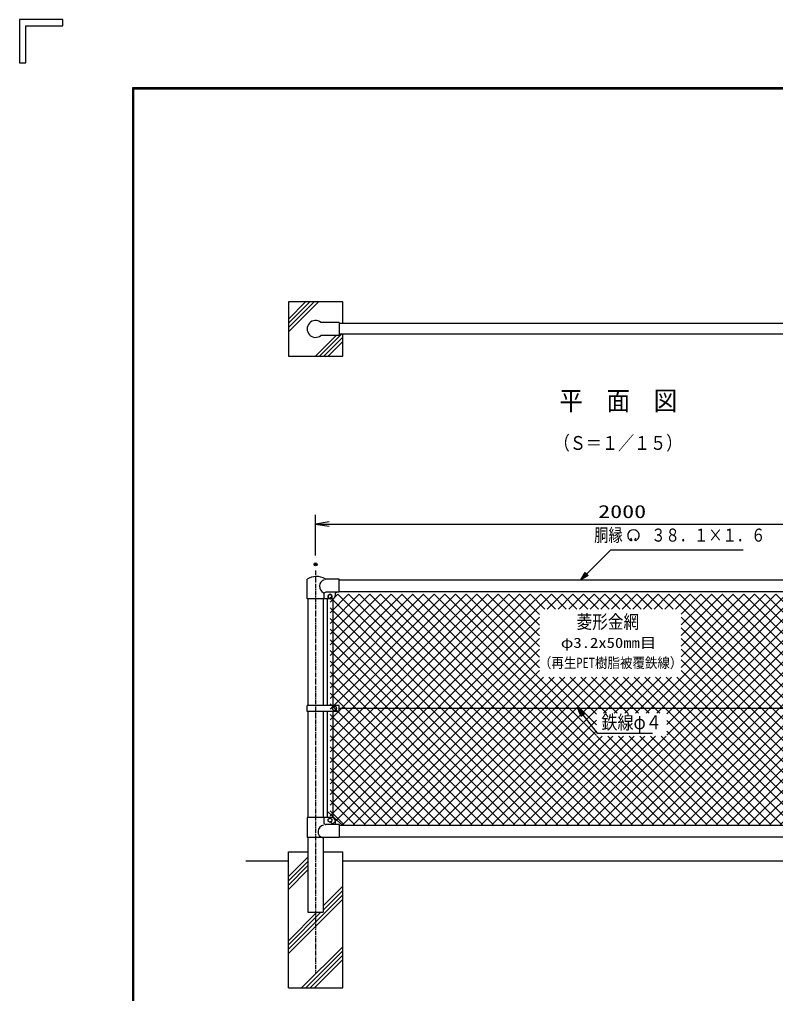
# Model space of a CAD drawing. Units: millimetres, scale not verified. Extents: x -4425 to 4425, y -3150 to 3150.
# Drawn here: x -4425 to -1922, y -74 to 3150 of the extents above; entities that cross this region are included whole.
import ezdxf
from ezdxf.enums import TextEntityAlignment as Align

# ---------------------------------------------------------------- set-up
doc = ezdxf.new("R2010")
doc.units = ezdxf.units.MM
doc.header["$LTSCALE"] = 20
doc.header["$PDMODE"] = 32
doc.header["$PDSIZE"] = 10
doc.linetypes.add('USER1', pattern=[1.125, 0.75, -0.125, 0.125, -0.125])
for name, color, linetype, lineweight in [('0-0_10', 4, 'USER1', 25), ('0-3_1', 7, 'Continuous', 25), ('0-4_0', 7, 'Continuous', 25), ('0-5_11', 7, 'Continuous', 25), ('0-7_14', 7, 'Continuous', 25), ('0-8_EXTCNT-L', 2, 'Continuous', 25), ('0-C_WAKU', 7, 'Continuous', 25)]:
    doc.layers.add(name, color=color, linetype=linetype, lineweight=lineweight)
doc.layers.add('0-9_DEFPOINTS', color=7, linetype='Continuous')
doc.styles.add('ＭＳ ゴシック', font='')
doc.styles.get('ＭＳ ゴシック').set_extended_font_data('MS Gothic')

# ---------------------------------------------------------------- blocks, each defined once
blk = doc.blocks.new('C3')
at = {"layer": '0-0_10', "linetype": 'Continuous'}
for points in [[(35658, 102955.5), (37658, 104955.5), (46426, 104955.5)], [(36107, 103298.4), (35856, 103153.4), (36000.9, 103404.5)]]:
    blk.add_lwpolyline(points, dxfattribs=at)
blk.add_lwpolyline([(36160, 103245.4), (35658, 102955.5), (35947.9, 103457.5)], close=True, dxfattribs=at)
blk = doc.blocks.new('C17')
at = {"layer": '0-3_1', "color": 4}
blk.add_line((16298.1, 110263.1), (18292.5, 112257.5), dxfattribs=at)
blk = doc.blocks.new('C18')
at = {"layer": '0-3_1', "color": 4}
blk.add_line((16298.1, 110546), (18009.6, 112257.5), dxfattribs=at)
blk = doc.blocks.new('C19')
at = {"layer": '0-3_1', "color": 4}
blk.add_line((16298.1, 110828.8), (17726.8, 112257.5), dxfattribs=at)
blk = doc.blocks.new('C20')
at = {"layer": '0-3_1', "color": 4}
blk.add_line((16298.1, 111111.6), (17443.9, 112257.5), dxfattribs=at)
blk = doc.blocks.new('C21')
at = {"layer": '0-3_1', "color": 4}
blk.add_line((16298.1, 112243), (16312.6, 112257.5), dxfattribs=at)
blk = doc.blocks.new('C22')
at = {"layer": '0-3_1', "color": 4}
blk.add_line((18086.6, 108657.5), (19456.6, 110027.5), dxfattribs=at)
blk = doc.blocks.new('C23')
at = {"layer": '0-3_1', "color": 4}
blk.add_line((18369.4, 108657.5), (19819.4, 110107.5), dxfattribs=at)
blk = doc.blocks.new('C24')
at = {"layer": '0-3_1', "color": 4}
blk.add_line((18652.3, 108657.5), (19898.1, 109903.3), dxfattribs=at)
blk = doc.blocks.new('C25')
at = {"layer": '0-3_1', "color": 4}
blk.add_line((18935.1, 108657.5), (19898.1, 109620.5), dxfattribs=at)
blk = doc.blocks.new('C26')
at = {"layer": '0-3_1', "color": 4}
blk.add_lwpolyline([(35688.1, 87922.5), (35459.9, 88455.4), (35923.9, 88107.9)], close=True, dxfattribs=at)
for points in [[(35459.9, 88455.4), (36754.6, 86808.6), (40402.6, 86808.6)], [(35747, 87968.8), (35632.9, 88235.3), (35864.9, 88061.5)]]:
    blk.add_lwpolyline(points, dxfattribs=at)
blk = doc.blocks.new('DARROWS')
at = {"layer": '0-4_0', "color": 2}
blk.add_line((0, 0), (-19.982, 0), dxfattribs=at)
blk.add_lwpolyline([(-20, -3.333), (0, 0), (-20, 3.333)], dxfattribs=at)
blk = doc.blocks.new('X28')
at = {"layer": '0-4_0', "color": 4}
for p, q in [((22458, 78319.5), (37124.2, 92985.6)), ((22458, 79026.6), (36417.1, 92985.6)), ((22458, 79733.7), (35709.9, 92985.6)), ((22458, 80440.8), (35002.8, 92985.6)), ((22458, 81147.9), (34295.7, 92985.6)), ((22458, 81855), (33588.6, 92985.6)), ((22458, 82562.1), (32881.5, 92985.6)), ((22458, 83269.2), (32174.4, 92985.6)), ((22458, 83976.3), (31467.3, 92985.6)), ((22458, 84683.4), (30760.2, 92985.6)), ((22458, 85390.5), (30053.1, 92985.6)), ((22458, 86097.6), (29346, 92985.6)), ((22458, 86804.7), (28638.9, 92985.6)), ((22458, 87511.8), (27931.8, 92985.6)), ((22458, 88218.9), (27224.7, 92985.6)), ((22458, 88926.1), (26517.6, 92985.6)), ((22458, 89633.2), (25810.5, 92985.6)), ((22458, 90340.3), (25103.3, 92985.6)), ((22458, 91047.4), (24396.2, 92985.6)), ((22458, 91754.5), (23689.1, 92985.6)), ((22458, 92461.6), (22982, 92985.6)), ((38220.1, 77745.4), (22979.9, 92985.6)), ((38927.2, 77745.4), (23687, 92985.6)), ((39634.3, 77745.4), (24394.1, 92985.6)), ((40341.4, 77745.4), (25101.2, 92985.6)), ((41048.5, 77745.4), (25808.3, 92985.6)), ((41755.6, 77745.4), (26515.4, 92985.6)), ((42462.7, 77745.4), (27222.6, 92985.6)), ((43169.8, 77745.4), (27929.7, 92985.6)), ((43876.9, 77745.4), (28636.8, 92985.6)), ((44584.1, 77745.4), (29343.9, 92985.6)), ((45291.2, 77745.4), (30051, 92985.6)), ((40102, 83641.7), (30758.1, 92985.6)), ((36325.8, 88125), (31465.2, 92985.6)), ((36325.8, 88832.1), (32172.3, 92985.6)), ((36325.8, 89539.3), (32879.4, 92985.6)), ((36325.8, 90246.4), (33586.5, 92985.6)), ((36325.8, 90953.5), (34293.6, 92985.6)), ((36325.8, 91660.6), (35000.7, 92985.6)), ((36691.1, 92002.3), (35707.8, 92985.6)), ((37398.2, 92002.3), (36414.9, 92985.6)), ((36848, 92002.3), (37831.3, 92985.6)), ((38105.3, 92002.3), (37122.1, 92985.6)), ((37555.1, 92002.3), (38538.4, 92985.6)), ((38812.4, 92002.3), (37829.2, 92985.6)), ((38262.2, 92002.3), (39245.5, 92985.6)), ((39519.5, 92002.3), (38536.3, 92985.6)), ((38969.3, 92002.3), (39952.6, 92985.6)), ((40226.7, 92002.3), (39243.4, 92985.6)), ((39561.7, 77745.4), (54801.8, 92985.6)), ((39676.4, 92002.3), (40659.7, 92985.6)), ((40933.8, 92002.3), (39950.5, 92985.6)), ((40268.8, 77745.4), (55508.9, 92985.6)), ((40383.5, 92002.3), (41366.8, 92985.6)), ((41640.9, 92002.3), (40657.6, 92985.6)), ((40975.9, 77745.4), (56216, 92985.6)), ((41090.6, 92002.3), (42073.9, 92985.6)), ((42348, 92002.3), (41364.7, 92985.6)), ((41683, 77745.4), (56923.2, 92985.6)), ((41797.7, 92002.3), (42781, 92985.6)), ((43055.1, 92002.3), (42071.8, 92985.6)), ((42390.1, 77745.4), (57630.3, 92985.6)), ((42504.8, 92002.3), (43488.1, 92985.6)), ((43762.2, 92002.3), (42778.9, 92985.6)), ((43097.2, 77745.4), (58337.4, 92985.6)), ((43211.9, 92002.3), (44195.2, 92985.6)), ((43388.8, 85108.1), (51266.3, 92985.6)), ((44469.3, 92002.3), (43486, 92985.6)), ((43804.3, 77745.4), (59044.5, 92985.6)), ((43919.1, 92002.3), (44902.3, 92985.6)), ((44096, 85108.1), (51973.4, 92985.6)), ((45176.4, 92002.3), (44193.1, 92985.6)), ((44511.4, 77745.4), (59751.6, 92985.6)), ((44626.2, 92002.3), (45609.4, 92985.6)), ((44767.4, 84365.4), (53387.6, 92985.6)), ((44767.4, 85072.5), (52680.5, 92985.6)), ((44767.4, 83658.3), (54094.7, 92985.6)), ((60140.4, 77745.4), (44900.2, 92985.6)), ((45218.5, 77745.4), (60458.7, 92985.6)), ((45333.3, 92002.3), (46316.5, 92985.6)), ((60798.1, 77794.8), (45607.3, 92985.6)), ((45704.5, 88130.9), (50559.2, 92985.6)), ((45704.5, 88838), (49852.1, 92985.6)), ((45704.5, 89545.1), (49145, 92985.6)), ((45704.5, 90252.3), (48437.9, 92985.6)), ((45704.5, 90959.4), (47730.8, 92985.6)), ((45704.5, 91666.5), (47023.7, 92985.6)), ((60798.1, 78502), (46314.4, 92985.6)), ((60798.1, 79209.1), (47021.5, 92985.6)), ((60798.1, 79916.2), (47728.7, 92985.6)), ((60798.1, 80623.3), (48435.8, 92985.6)), ((60798.1, 81330.4), (49142.9, 92985.6)), ((60798.1, 82037.5), (49850, 92985.6)), ((60798.1, 82744.6), (50557.1, 92985.6)), ((60798.1, 83451.7), (51264.2, 92985.6)), ((60798.1, 84158.8), (51971.3, 92985.6)), ((60798.1, 84865.9), (52678.4, 92985.6)), ((60798.1, 85573), (53385.5, 92985.6)), ((60798.1, 86280.1), (54092.6, 92985.6)), ((60798.1, 86987.2), (54799.7, 92985.6)), ((60798.1, 87694.3), (55506.8, 92985.6)), ((60798.1, 88401.4), (56213.9, 92985.6)), ((60798.1, 89108.6), (56921, 92985.6)), ((60798.1, 89815.7), (57628.1, 92985.6)), ((60798.1, 90522.8), (58335.3, 92985.6)), ((60798.1, 91229.9), (59042.4, 92985.6)), ((60798.1, 91937), (59749.5, 92985.6)), ((60798.1, 92644.1), (60456.6, 92985.6)), ((62198.1, 92603.7), (62719.9, 93125.5)), ((62198.1, 91896.6), (63427, 93125.5)), ((62198.1, 91189.5), (64134.1, 93125.5)), ((62198.1, 90482.3), (64841.2, 93125.5)), ((62198.1, 89775.2), (65548.3, 93125.5)), ((62198.1, 89068.1), (66255.4, 93125.5)), ((62198.1, 88361), (66962.5, 93125.5)), ((62198.1, 87653.9), (67669.6, 93125.5)), ((68098.1, 87465.4), (62438, 93125.5)), ((68098.1, 88172.5), (63145.1, 93125.5)), ((68098.1, 88879.6), (63852.2, 93125.5)), ((68098.1, 89586.7), (64559.3, 93125.5)), ((68098.1, 90293.8), (65266.4, 93125.5)), ((68098.1, 91000.9), (65973.5, 93125.5)), ((68098.1, 91708.1), (66680.6, 93125.5)), ((68098.1, 92415.2), (67387.8, 93125.5)), ((68098.1, 93122.3), (68094.9, 93125.5)), ((37513, 77745.4), (22458, 92800.4)), ((45925.6, 77745.4), (60798.1, 92617.9)), ((62198.1, 86946.8), (68098.1, 92846.8)), ((68098.1, 86758.3), (62198.1, 92658.3)), ((36805.9, 77745.4), (22458, 92093.3)), ((46632.7, 77745.4), (60798.1, 91910.8)), ((62198.1, 86239.7), (68098.1, 92139.7)), ((68098.1, 86051.2), (62198.1, 91951.2)), ((36098.8, 77745.4), (22458, 91386.2)), ((22591.1, 77745.4), (36325.8, 91480.1)), ((59433.3, 77745.4), (45704.5, 91474.2)), ((47339.8, 77745.4), (60798.1, 91203.7)), ((62198.1, 85532.6), (68098.1, 91432.6)), ((68098.1, 85344.1), (62198.1, 91244.1)), ((35391.7, 77745.4), (22458, 90679.1)), ((23298.2, 77745.4), (36325.8, 90773)), ((58726.2, 77745.4), (45704.5, 90767.1)), ((48046.9, 77745.4), (60798.1, 90496.6)), ((62198.1, 84825.5), (68098.1, 90725.5)), ((68098.1, 84637), (62198.1, 90537)), ((34684.6, 77745.4), (22458, 89972)), ((24005.3, 77745.4), (36325.8, 90065.9)), ((58019.1, 77745.4), (45704.5, 90060)), ((48754, 77745.4), (60798.1, 89789.5)), ((62198.1, 84118.4), (68098.1, 90018.4)), ((68098.1, 83929.9), (62198.1, 89829.9)), ((33977.5, 77745.4), (22458, 89264.9)), ((24712.4, 77745.4), (36325.8, 89358.8)), ((57312, 77745.4), (45704.5, 89352.9)), ((49461.1, 77745.4), (60798.1, 89082.4)), ((62198.1, 83411.3), (68098.1, 89311.3)), ((68098.1, 83222.8), (62198.1, 89122.8)), ((33270.3, 77745.4), (22458, 88557.7)), ((25419.5, 77745.4), (36325.8, 88651.7)), ((56604.9, 77745.4), (45704.5, 88645.8)), ((50168.3, 77745.4), (60798.1, 88375.2)), ((62198.1, 82704.2), (68098.1, 88604.2)), ((68098.1, 82515.7), (62198.1, 88415.7)), ((32563.2, 77745.4), (22458, 87850.6)), ((26126.6, 77745.4), (36325.8, 87944.6)), ((55897.8, 77745.4), (45704.5, 87938.7)), ((62198.1, 81997.1), (68098.1, 87897.1)), ((68098.1, 81808.6), (62198.1, 87708.6)), ((31856.1, 77745.4), (22458, 87143.5)), ((26833.7, 77745.4), (36591.1, 87502.8)), ((27540.8, 77745.4), (37298.2, 87502.8)), ((28247.9, 77745.4), (38005.3, 87502.8)), ((28955, 77745.4), (38712.4, 87502.8)), ((29662.2, 77745.4), (39419.5, 87502.8)), ((30369.3, 77745.4), (40126.6, 87502.8)), ((31076.4, 77745.4), (40833.8, 87502.8)), ((31783.5, 77745.4), (41540.9, 87502.8)), ((32490.6, 77745.4), (42248, 87502.8)), ((40102, 84348.8), (36948, 87502.8)), ((40102, 85055.9), (37655.1, 87502.8)), ((40756.9, 85108.1), (38362.2, 87502.8)), ((41464, 85108.1), (39069.3, 87502.8)), ((42171.1, 85108.1), (39776.4, 87502.8)), ((42878.2, 85108.1), (40483.5, 87502.8)), ((40560.4, 85108.1), (42955.1, 87502.8)), ((43585.3, 85108.1), (41190.6, 87502.8)), ((41267.5, 85108.1), (43662.2, 87502.8)), ((44292.4, 85108.1), (41897.7, 87502.8)), ((41974.6, 85108.1), (44369.3, 87502.8)), ((52362.2, 77745.4), (42604.8, 87502.8)), ((42681.7, 85108.1), (45076.4, 87502.8)), ((53069.3, 77745.4), (43312, 87502.8)), ((53776.4, 77745.4), (44019.1, 87502.8)), ((54483.6, 77745.4), (44726.2, 87502.8)), ((55190.7, 77745.4), (45433.3, 87502.8)), ((50875.4, 77745.4), (60798.1, 87668.1)), ((62198.1, 81290), (68098.1, 87190)), ((31149, 77745.4), (22458, 86436.4)), ((51582.5, 77745.4), (60798.1, 86961)), ((68098.1, 81101.5), (62198.1, 87001.5)), ((62198.1, 80582.8), (68098.1, 86482.9)), ((52289.6, 77745.4), (60798.1, 86253.9)), ((68098.1, 80394.3), (62198.1, 86294.4)), ((62198.1, 79875.7), (68098.1, 85775.7)), ((30441.9, 77745.4), (22458, 85729.3)), ((52996.7, 77745.4), (60798.1, 85546.8)), ((68098.1, 79687.2), (62198.1, 85587.2)), ((29734.8, 77745.4), (22458, 85022.2)), ((33197.7, 77745.4), (40102, 84649.7)), ((51655.1, 77745.4), (44767.4, 84633.1)), ((53703.8, 77745.4), (60798.1, 84839.7)), ((62198.1, 79168.6), (68098.1, 85068.6)), ((68098.1, 78980.1), (62198.1, 84880.1)), ((29027.7, 77745.4), (22458, 84315.1)), ((33904.8, 77745.4), (40102, 83942.6)), ((50948, 77745.4), (44767.4, 83926)), ((54410.9, 77745.4), (60798.1, 84132.6)), ((62198.1, 78461.5), (68098.1, 84361.5)), ((68098.1, 78273), (62198.1, 84173)), ((28320.6, 77745.4), (22458, 83608)), ((34611.9, 77745.4), (40473.4, 83606.9)), ((35319, 77745.4), (41180.5, 83606.9)), ((36026.1, 77745.4), (41887.6, 83606.9)), ((36733.2, 77745.4), (42594.7, 83606.9)), ((37440.3, 77745.4), (43301.8, 83606.9)), ((38147.4, 77745.4), (44008.9, 83606.9)), ((38854.5, 77745.4), (44716, 83606.9)), ((45998.3, 77745.4), (40136.8, 83606.9)), ((46705.4, 77745.4), (40843.9, 83606.9)), ((47412.5, 77745.4), (41551, 83606.9)), ((48119.6, 77745.4), (42258.1, 83606.9)), ((48826.7, 77745.4), (42965.2, 83606.9)), ((49533.8, 77745.4), (43672.3, 83606.9)), ((50240.9, 77745.4), (44379.4, 83606.9)), ((55118, 77745.4), (60798.1, 83425.5)), ((62198.1, 77754.4), (68098.1, 83654.4)), ((67968.6, 77695.4), (62198.1, 83465.9)), ((27613.5, 77745.4), (22458, 82900.9)), ((55825.1, 77745.4), (60798.1, 82718.4)), ((67261.4, 77695.4), (62198.1, 82758.8)), ((62846.2, 77695.4), (68098.1, 82947.3)), ((26906.4, 77745.4), (22458, 82193.8)), ((56532.2, 77745.4), (60798.1, 82011.3)), ((66554.3, 77695.4), (62198.1, 82051.7)), ((63553.3, 77695.4), (68098.1, 82240.2)), ((26199.3, 77745.4), (22458, 81486.7)), ((57239.3, 77745.4), (60798.1, 81304.2)), ((65847.2, 77695.4), (62198.1, 81344.6)), ((64260.4, 77695.4), (68098.1, 81533.1)), ((25492.2, 77745.4), (22458, 80779.6)), ((65140.1, 77695.4), (62198.1, 80637.5)), ((64967.5, 77695.4), (68098.1, 80826)), ((24785.1, 77745.4), (22458, 80072.5)), ((57946.4, 77745.4), (60798.1, 80597.1)), ((65674.6, 77695.4), (68098.1, 80118.9)), ((24078, 77745.4), (22458, 79365.4)), ((58653.5, 77745.4), (60798.1, 79890)), ((64433, 77695.4), (62198.1, 79930.4)), ((66381.7, 77695.4), (68098.1, 79411.8)), ((59360.6, 77745.4), (60798.1, 79182.9)), ((63725.9, 77695.4), (62198.1, 79223.3)), ((67088.8, 77695.4), (68098.1, 78704.7)), ((23370.9, 77745.4), (22458, 78658.3)), ((60067.7, 77745.4), (60798.1, 78475.8)), ((63018.8, 77695.4), (62198.1, 78516.2)), ((22663.7, 77745.4), (22458, 77951.1)), ((60774.9, 77745.4), (60798.1, 77768.6)), ((62311.7, 77695.4), (62198.1, 77809.1)), ((67795.9, 77695.4), (68098.1, 77997.6))]:
    blk.add_line(p, q, dxfattribs=at)

msp = doc.modelspace()

# ---------------------------------------------------------------- linework, layer by layer
at = {"layer": '0-0_10'}
msp.add_line((-3444.76, 1326.42), (-3444.76, -9), dxfattribs=at)
at = {"layer": '0-3_1'}
for p, q in [((-3366.76, 2147.25), (-3426.98, 2147.25)), ((-3366.76, 2147.25), (-3366.76, 2104.25)), ((-1522.76, 2143.25), (-3366.76, 2143.25)), ((-3366.76, 2104.25), (-3426.98, 2104.25)), ((-1522.76, 2108.25), (-3366.76, 2108.25)), ((-3366.77, 1294.86), (-1522.76, 1294.86)), ((-3389.76, 1232.36), (-3472.26, 1232.36)), ((-3470.16, 1232.36), (-3470.16, 879.86)), ((-3419.36, 1232.36), (-3419.36, 879.86)), ((-3417.26, 1247.36), (-3417.26, 1232.36)), ((-3379.76, 1247.36), (-3379.76, 1242.36)), ((-3366.77, 1256.86), (-1522.76, 1256.86)), ((-3406.26, 859.86), (-3406.26, 512.36)), ((-3387.27, 859.86), (-3387.27, 512.36)), ((-1522.76, 869.86), (-3366.77, 869.86)), ((-3389.76, 508.36), (-3472.26, 508.36)), ((-3417.26, 508.36), (-3417.26, 492.36)), ((-3379.76, 498.36), (-3379.76, 485.36)), ((-3366.77, 482.86), (-1522.76, 482.86)), ((-3366.77, 444.86), (-1522.76, 444.86)), ((-3534.76, 394.86), (-3470.16, 394.86)), ((-3534.76, -55.14), (-3534.76, 394.86)), ((-3419.36, 394.86), (-3354.76, 394.86)), ((-3354.76, -55.14), (-3354.76, 394.86)), ((-3534.76, -55.14), (-3354.76, -55.14))]:
    msp.add_line(p, q, dxfattribs=at)
at = {"layer": '0-3_1', "color": 4}
for p, q in [((-2397.2, 1427.19), (-2400.26, 1433.75)), ((-2387.13, 1427.18), (-2383.51, 1433.45)), ((-3383.76, 509.22), (-3355, 482.86)), ((-3534.76, 313.13), (-3470.16, 377.73)), ((-3534.76, 298.99), (-3470.16, 363.59)), ((-3534.76, 284.85), (-3470.16, 349.45)), ((-3534.76, 270.71), (-3470.16, 335.31)), ((-3419.36, 216.4), (-3354.76, 281)), ((-3419.36, 202.26), (-3354.76, 266.86)), ((-3534.74, 58.6), (-3354.76, 238.57)), ((-3534.73, 72.74), (-3354.76, 252.72)), ((-3534.73, 86.89), (-3426.76, 194.86)), ((-3534.73, 101.03), (-3440.9, 194.86)), ((-3490.9, -55.14), (-3354.76, 81)), ((-3476.76, -55.14), (-3354.76, 66.86)), ((-3462.62, -55.14), (-3354.76, 52.72)), ((-3448.48, -55.14), (-3354.76, 38.57))]:
    msp.add_line(p, q, dxfattribs=at)
at = {"layer": '0-3_1'}
for points in [[(-3354.76, 2143.25), (-3354.76, 2215.75), (-3534.76, 2215.75), (-3534.76, 2035.75)], [(-3534.76, 2035.75), (-3354.76, 2035.75), (-3354.76, 2108.24)], [(-3406.26, 529.84), (-3387.27, 512.43), (-3383.76, 509.22)]]:
    msp.add_lwpolyline(points, dxfattribs=at)
for points in [[(-3396.76, 1247.37), (-3403.26, 1243.62), (-3403.26, 1236.11), (-3396.76, 1232.36), (-3390.26, 1236.11), (-3390.26, 1243.62)], [(-3396.76, 492.36), (-3403.26, 496.11), (-3403.26, 503.62), (-3396.76, 507.37), (-3390.26, 503.62), (-3390.26, 496.11)]]:
    msp.add_lwpolyline(points, close=True, dxfattribs=at)
for centre in [(-3396.76, 1239.86), (-3396.76, 499.86)]:
    msp.add_circle(centre, 6.5, dxfattribs=at)
for centre, radius, start, end in [((-3444.76, 2125.75), 27.9, 50.40737, 309.59051), ((-3407.99, 1273.6), 23.62, 110.71131, 242.59012), ((-3410.26, 1247.36), 7, 90, 180), ((-3389.76, 1242.36), 10, 270, 0), ((-3372.76, 1247.36), 7, 90, 180), ((-3410.26, 492.36), 7, 180.00189, 270), ((-3389.76, 498.36), 10, 0, 90), ((-3414.61, 461.84), 21.8, 98.96718, 253.42868)]:
    msp.add_arc(centre, radius, start, end, dxfattribs=at)
at = {"layer": '0-3_1', "color": 4}
for centre, radius, start, end in [((-2392.17, 1442.29), 19, 292.92895, 245.65759), ((-2399.17, 1426.82), 2, 245.55066, 10.6575), ((-2385.17, 1426.81), 2, 169.34241, 276.63708)]:
    msp.add_arc(centre, radius, start, end, dxfattribs=at)
at = {"layer": '0-4_0'}
msp.add_line((-3470.16, 194.86), (-3419.36, 194.86), dxfattribs=at)
at = {"layer": '0-5_11'}
for p, q in [((-3675.4, 364.86), (-3534.76, 364.86)), ((-3354.76, 364.86), (-1534.76, 364.86))]:
    msp.add_line(p, q, dxfattribs=at)
at = {"layer": '0-7_14'}
for p, q in [((-3472.26, 1232.36), (-3472.26, 1297.36)), ((-3366.77, 1297.36), (-3410.29, 1297.36)), ((-3366.77, 1254.36), (-3366.77, 1297.36)), ((-3366.77, 1254.36), (-3410.26, 1254.36)), ((-3406.26, 1232.36), (-3406.26, 879.86)), ((-3387.26, 1232.36), (-3387.27, 879.86)), ((-3472.26, 859.86), (-3472.26, 879.86)), ((-3366.77, 879.86), (-3472.26, 879.86)), ((-3366.77, 859.86), (-3366.77, 879.86)), ((-3366.77, 859.86), (-3472.26, 859.86)), ((-3470.16, 859.86), (-3470.16, 508.36)), ((-3419.36, 859.86), (-3419.36, 508.36)), ((-3472.26, 508.36), (-3472.26, 442.36)), ((-3366.77, 485.36), (-3410.26, 485.36)), ((-3366.77, 485.36), (-3366.77, 442.36)), ((-3366.77, 442.36), (-3472.26, 442.36)), ((-3470.16, 442.36), (-3470.16, 194.86)), ((-3419.36, 442.36), (-3419.36, 194.86))]:
    msp.add_line(p, q, dxfattribs=at)
msp.add_lwpolyline([(-3382.27, 877.37), (-3388.76, 873.61), (-3388.76, 866.11), (-3382.27, 862.36), (-3375.77, 866.11), (-3375.77, 873.61)], close=True, dxfattribs=at)
msp.add_circle((-3382.27, 869.86), 6.5, dxfattribs=at)
for centre, radius, start, end in [((-3442.01, 1251.43), 55, 58.08677, 123.37274), ((-3410.29, 1302.36), 5, 238.08846, 270)]:
    msp.add_arc(centre, radius, start, end, dxfattribs=at)
at = {"layer": '0-8_EXTCNT-L', "color": 1}
msp.add_line((-3444.76, 1376.42), (-3444.76, 1510.09), dxfattribs=at)
at = {"layer": '0-8_EXTCNT-L'}
msp.add_line((-3399.76, 1480.09), (-1489.76, 1480.09), dxfattribs=at)
at = {"layer": '0-9_DEFPOINTS'}
msp.add_point((-3444.76, 1346.42), dxfattribs=at)
at = {"layer": '0-C_WAKU'}
for p, q in [((-4281.75, 3150), (-4425, 3150)), ((-4403.51, 3006.75), (-4403.51, 3128.51)), ((-4048, 2923), (4198, 2923)), ((-4048, -2923), (-4048, 2923))]:
    msp.add_line(p, q, dxfattribs=at)
for points in [[(-4425, 3150), (-4425, 3006.75), (-4403.51, 3006.75)], [(-4403.51, 3128.51), (-4281.75, 3128.51), (-4281.75, 3150)], [(-4046, -2921), (-4046, 2921), (4196, 2921)]]:
    msp.add_lwpolyline(points, dxfattribs=at)
msp.add_lwpolyline([(-4050, 2925), (4200, 2925), (4200, -2925), (-4050, -2925)], close=True, dxfattribs=at)

# ---------------------------------------------------------------- block references
at = {"layer": '0-4_0', "xscale": 0.05, "yscale": 0.05}
for name, p in [('C17', (-4349.67, -3397.13)), ('C18', (-4349.67, -3397.13)), ('C19', (-4349.67, -3397.13)), ('C20', (-4349.67, -3397.13)), ('C21', (-4349.67, -3397.13)), ('C22', (-4349.67, -3397.13)), ('C23', (-4349.67, -3397.13)), ('C24', (-4349.67, -3397.13)), ('C25', (-4349.67, -3397.13)), ('C3', (-4349.67, -3852.91)), ('C26', (-4349.67, -3552.91))]:
    msp.add_blockref(name, p, dxfattribs=at)
at = {"layer": '0-8_EXTCNT-L', "xscale": 2.25, "yscale": 2.25, "rotation": 180}
msp.add_blockref('DARROWS', (-3444.76, 1480.09), dxfattribs=at)
at = {"layer": '0-8_EXTCNT-L', "xscale": 0.05, "yscale": 0.05}
msp.add_blockref('X28', (-4519.67, -3401.91), dxfattribs=at)

# ---------------------------------------------------------------- texts
at = {"layer": '0-3_1', "color": 4, "style": 'ＭＳ ゴシック'}
for s, height, width, p in [('平\u3000面\u3000図', 63.64, 0.9, (-2637.56, 1837.21)), ('（Ｓ＝１／１５）', 45.89, 0.85, (-2655.99, 1711.62)), ('胴縁\u3000\u3000３８．１×１．６', 43.3, 0.8, (-2522.15, 1408.73)), ('菱形金網', 44.57, 0.85, (-2580.24, 1120.78)), ('鉄線φ４', 45.89, 0.85, (-2498.24, 787.19))]:
    msp.add_text(s, height=height, dxfattribs=dict(at, width=width)).set_placement(p, align=Align.BOTTOM_LEFT)
at = {"layer": '0-8_EXTCNT-L', "color": 3, "style": 'ＭＳ ゴシック', "width": 1.35}
msp.add_text('2000', height=43.26, dxfattribs=at).set_placement((-2508.89, 1486.76), align=Align.BOTTOM_LEFT)
at = {"layer": '0-8_EXTCNT-L', "color": 4, "style": 'ＭＳ ゴシック'}
for s, width, p in [('φ3.2x50mm目', 1.2, (-2632.65, 1059.99)), ('（再生PET樹脂被覆鉄線）', 0.9, (-2705.26, 993.65))]:
    msp.add_text(s, height=33.67, dxfattribs=dict(at, width=width)).set_placement(p, align=Align.BOTTOM_LEFT)

doc.saveas('drawing.dxf')
